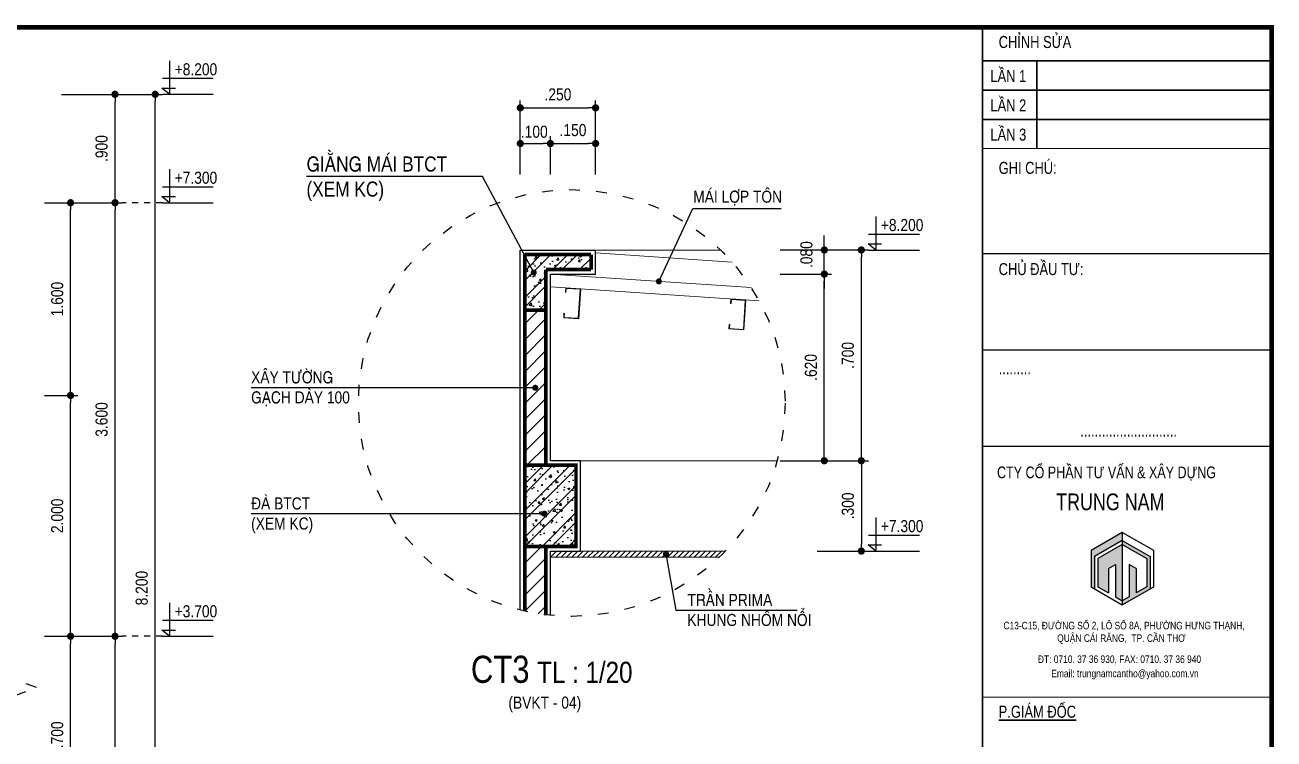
# Model space of a CAD drawing. Header units: millimetres. Extents: x 100 to 288, y -65 to 177.
# Drawn here: x 182.05 to 202.79, y 104.66 to 116.52 of the extents above; entities that cross this region are included whole.
import ezdxf

# ---------------------------------------------------------------- set-up
doc = ezdxf.new("R2010")
doc.units = ezdxf.units.MM
doc.header["$LTSCALE"] = 0.3
doc.header["$MEASUREMENT"] = 0
doc.header["$PDMODE"] = 2
doc.linetypes.add('ACAD_ISO03W100', pattern=[30, 12, -18])
doc.layers.get('0').update_dxf_attribs({"linetype": 'CONTINUOUS', "lineweight": 13})
doc.layers.get('DEFPOINTS').update_dxf_attribs({"linetype": 'CONTINUOUS', "lineweight": 13})
for name, color, linetype in [('HACTH', 8, 'CONTINUOUS'), ('LAYER 1', 1, 'CONTINUOUS'), ('LAYER 7', 7, 'CONTINUOUS'), ('LAYER1', 1, 'CONTINUOUS'), ('LAYER5', 5, 'CONTINUOUS'), ('LAYER7', 7, 'CONTINUOUS')]:
    doc.layers.add(name, color=color, linetype=linetype)
doc.styles.add('HELVE-KT', font='VHELVCN.TTF')
doc.styles.add('VNI - HELVE', font='VBOOKMN.TTF', dxfattribs={"width": 0.8})
doc.dimstyles.new('1-20', dxfattribs={"dimtxt": 0.2, "dimasz": 0.12, "dimexe": 0.12, "dimexo": 0.2, "dimgap": 0.12, "dimtad": 1, "dimdec": 3, "dimlfac": 0.2, "dimzin": 4, "dimdsep": 46, "dimtxsty": 'HELVE-KT', "dimblk1": 'DOT', "dimblk2": 'DOT', "dimsah": 1, "dimcen": -0.18, "dimadec": 3, "dimazin": 0, "dimtfac": 1, "dimtdec": 3, "dimtmove": 2, "dimatfit": 3, "dimldrblk": 'DOT', "dimfxl": 0, "dimtolj": 1, "dimtzin": 4, "dimarcsym": 0})
doc.dimstyles.new('1-50', dxfattribs={"dimtxt": 0.2, "dimasz": 0.12, "dimexe": 0.12, "dimexo": 0.2, "dimgap": 0.12, "dimtad": 1, "dimdec": 3, "dimlfac": 0.5, "dimzin": 4, "dimdsep": 46, "dimtxsty": 'HELVE-KT', "dimblk1": 'DOT', "dimblk2": 'DOT', "dimsah": 1, "dimcen": -0.18, "dimadec": 3, "dimazin": 0, "dimtfac": 1, "dimtdec": 3, "dimtmove": 2, "dimatfit": 3, "dimldrblk": 'DOT', "dimfxl": 0, "dimtolj": 1, "dimtzin": 4, "dimarcsym": 0})

# ---------------------------------------------------------------- blocks, each defined once
blk = doc.blocks.new('AAEER')
at = {"linetype": 'Continuous', "ltscale": 0.08}
h = blk.add_hatch(color=8, dxfattribs=at)
h.paths.add_polyline_path([(377.886, 656.949), (377.886, 657.083), (377.366, 656.782), (377.366, 656.181), (377.423, 656.148), (377.423, 656.682)])
h.paths.add_polyline_path([(377.886, 656.882), (377.481, 656.649), (377.481, 656.181), (377.655, 656.081), (377.655, 656.482), (377.771, 656.548), (377.771, 656.014), (377.886, 655.947)])
blk.add_hatch(color=8, dxfattribs=at).paths.add_polyline_path([(378.118, 656.482), (378.002, 656.548), (378.002, 656.014), (377.886, 655.947), (377.886, 655.88), (378.349, 656.148), (378.349, 656.682), (377.886, 656.949), (377.886, 656.882), (378.291, 656.649), (378.291, 656.181), (378.118, 656.081)])
for p, q in [((377.886, 657.083), (377.886, 656.949)), ((377.886, 657.083), (377.886, 655.88)), ((377.886, 656.949), (377.423, 656.682)), ((377.886, 656.882), (377.481, 656.649)), ((377.886, 656.949), (378.349, 656.682)), ((377.886, 656.882), (377.886, 655.947)), ((377.886, 656.882), (378.291, 656.649)), ((377.423, 656.682), (377.423, 656.148)), ((378.349, 656.682), (378.349, 656.148)), ((377.481, 656.649), (377.481, 656.181)), ((377.655, 656.482), (377.771, 656.548)), ((377.655, 656.482), (377.655, 656.081)), ((377.771, 656.548), (377.771, 656.014)), ((378.118, 656.482), (378.002, 656.548)), ((378.002, 656.548), (378.002, 656.014)), ((378.118, 656.482), (378.118, 656.081)), ((378.291, 656.649), (378.291, 656.181))]:
    blk.add_line(p, q, dxfattribs=at)
blk.add_lwpolyline([(377.366, 656.181), (377.886, 655.88), (378.407, 656.181), (378.407, 656.782), (377.886, 657.083), (377.366, 656.782)], close=True, dxfattribs=at)
for points in [[(377.481, 656.181), (377.655, 656.081)], [(378.291, 656.181), (378.118, 656.081)], [(377.771, 656.014), (377.886, 655.947)], [(378.002, 656.014), (377.886, 655.947)]]:
    blk.add_lwpolyline(points, dxfattribs=at)
for points in [[(375.565, 643.528), (380.365, 643.528)], [(375.565, 643.18), (380.365, 643.18)], [(375.565, 642.208), (380.365, 642.208)], [(375.565, 641.861), (380.365, 641.861)]]:
    blk.add_lwpolyline(points)
at = {"layer": 'LAYER 7', "lineweight": 35}
for points in [[(375.565, 664.914), (380.365, 664.914)], [(376.469, 663.456), (376.469, 664.914)], [(375.565, 664.428), (380.365, 664.428)], [(375.565, 663.942), (380.365, 663.942)], [(375.565, 645.958), (380.365, 645.958)], [(378.282, 638.389), (378.282, 637.695)], [(379.323, 638.389), (379.323, 638.389), (379.323, 637.695)], [(379.323, 638.042), (380.365, 638.042)]]:
    blk.add_lwpolyline(points, dxfattribs=at)
at = {"layer": 'LAYER7', "const_width": 0.0278}
blk.add_lwpolyline([(380.365, 665.47), (375.565, 665.47), (375.565, 637.695), (380.365, 637.695)], close=True, dxfattribs=at)
at = {"layer": 'LAYER7'}
for points, const_width in [([(375.565, 663.456), (380.365, 663.456)], 0.0174), ([(375.565, 661.712), (380.365, 661.712)], 0.0174), ([(375.565, 660.112), (380.365, 660.112)], 0.0174), ([(375.565, 658.512), (380.365, 658.512)], 0.0212), ([(375.565, 654.346), (380.365, 654.346)], 0.0174), ([(375.565, 651.999), (380.365, 651.999)], 0.0174), ([(375.565, 650.61), (380.365, 650.61)], 0.0174), ([(375.565, 649.221), (380.365, 649.221)], 0.0174), ([(375.565, 647.833), (380.365, 647.833)], 0.0174), ([(375.565, 646.444), (380.365, 646.444)], 0.0174), ([(375.565, 641.097), (380.365, 641.097)], 0.0174), ([(375.565, 638.389), (380.365, 638.389)], 0.0174)]:
    blk.add_lwpolyline(points, dxfattribs=dict(at, const_width=const_width))
at = {"layer": 'LAYER 7', "lineweight": 35, "attachment_point": 1, "style": 'VNI - HELVE'}
for s, insert, char_height, width in [('CHÆNH SÖÛA', (375.833, 665.327), 0.2, 5.31965), ('LAÀN 1', (375.696, 664.761), 0.2, 5.31965), ('LAÀN 2', (375.696, 664.275), 0.2, 5.31965), ('LAÀN 3', (375.696, 663.789), 0.2, 5.31965), ('GHI CHUÙ:', (375.833, 663.236), 0.2, 5.31965), ('CHUÛ ÑAÀU TÖ:', (375.833, 661.556), 0.2, 5.31965), ('.........', (375.833, 659.91), 0.2, 5.31965), ('...........................', (377.188, 658.873), 0.2, 5.31965), ('{\\LP.GIAÙM ÑOÁC}', (375.833, 654.205), 0.2, 5.31965), ('KS. PHAÏM VAÊN HOAN', (375.833, 652.277), 0.2, 5.31965), ('{\\LCHUÛ NHIEÄM}', (375.833, 651.912), 0.2, 5.31965), ('KTS. TRÖÔNG BAÙ TUØNG', (375.828, 650.957), 0.2, 5.31965), ('{\\LCHUÛ TRÌ + KIEÅM}', (375.833, 650.542), 0.2, 5.31965), ('KTS. TRÖÔNG BAÙ TUØNG', (375.844, 649.573), 0.2, 5.31965), ('{\\LTHIEÁT KEÁ}', (375.833, 649.118), 0.2, 5.31965), ('KTS. TRÖÔNG BAÙ TUØNG', (375.833, 648.174), 0.2, 5.31965), ('{\\LTHEÅ HIEÄN}', (375.833, 647.765), 0.2, 5.31965), ('TRAÀN THANH TUØNG', (375.833, 646.764), 0.2, 5.31965), ('{\\fVNI-Helve|b0|i0|c0|p2;THIEÁT KEÁ BAÛN VEÕ THI COÂNG}', (376.323, 646.297), 0.2, 5.31965), ('{\\fVNI-Helve|b0|i0|c0|p2;TEÂN COÂNG TRÌNH}', (376.889, 645.799), 0.2, 5.31965), ('XAÂY DÖÏNG KHU NHAØ ÔÛ CHO\\PVÑV, HLV THEÅ THAO THAØNH \\PTÍCH CAO TAÏI KHU LHTDTT, \\P       TP. CAÀN THÔ', (375.75, 645.39), 0.25, 7.09083), ('{\\fVNI-Helve|b0|i0|c0|p2;HAÏNG MUÏC:}', (377.279, 643.469), 0.2, 5.31965), ('NHAØ ÔÛ VÑV - HLV', (376.485, 642.834), 0.25, 7.09083), ('{\\fVNI-Helve|b0|i0|c0|p2;ÑÒA ÑIEÅM:}', (377.37, 642.111), 0.2, 5.31965), ('{\\fVNI-Helve|b0|i0|c0|p2;.....................}', (377.337, 641.754), 0.17359, 5.31965), ('{\\fVNI-Helve|b0|i0|c0|p2;TEÂN BAÛN VEÕ}', (377.294, 640.914), 0.2, 5.31965), ('{\\fVNI-Helve|b0|i0|c0|p2;HOAØN THAØNH}', (376.401, 638.282), 0.15, 5.31965), ('{\\fVNI-Helve|b0|i0|c0|p2;.../10/2014}', (376.475, 638.017), 0.2, 5.31965), ('{\\fVNI-Helve|b0|i0|c0|p2;KT}', (378.663, 638.151), 0.2, 5.31965), ('{\\fVNI-Helve|b0|i0|c0|p2;11}', (379.745, 637.978), 0.2, 5.31965)]:
    blk.add_mtext(s, dxfattribs=dict(at, insert=insert, char_height=char_height, width=width))
at = {"layer": 'LAYER5', "attachment_point": 1, "style": 'VNI - HELVE'}
for s, insert, char_height, width in [('{\\H0.9774x;CTY COÅ PHAÀN TÖ VAÁN & XAÂY DÖÏNG} ', (375.805, 658.177), 0.19891, 4.67984), ('TRUNG NAM', (376.787, 657.729), 0.2777, 3.59296), ('{\\fVNI-Helve|b0|i0|c0|p2;C13-C15, ÑÖÔØNG SOÁ 2, LOÂ SOÁ 8A, PHÖÔØNG HÖNG THAÏNH, \\P                       QUAÄN CAÙI RAÊNG,  TP. CAÀN THÔ}', (375.912, 655.598), 0.12499, 8.0242), ('{\\fVNI-Helve|b0|i0|c0|p2;ÑT: 0710. 37 36 930, FAX: 0710. 37 36 940}', (376.484, 655.04), 0.12499, 8.0242), ('{\\fVNI-Helve|b0|i0|c0|p2;Email: trungnamcantho@yahoo.com.vn}', (376.706, 654.803), 0.12499, 8.0242)]:
    blk.add_mtext(s, dxfattribs=dict(at, insert=insert, char_height=char_height, width=width))
blk = doc.blocks.new('_DOT')
at = {"color": 0, "linetype": 'ByBlock'}
blk.add_line((-0.5, 0), (-1, 0), dxfattribs=at)
at = {"color": 0, "linetype": 'ByBlock', "const_width": 0.5}
blk.add_lwpolyline([(-0.25, 0, 1), (0.25, 0, 1)], format="xyb", close=True, dxfattribs=at)
blk = doc.blocks.new('*D208')
at = {"layer": 'DEFPOINTS', "color": 0, "lineweight": -2, "ltscale": 5}
for p in [(182.455, 113.571), (183.543, 113.571), (182.455, 106.371)]:
    blk.add_point(p, dxfattribs=at)
at = {"layer": 'LAYER 1', "color": 0, "lineweight": -2, "ltscale": 5}
for p, q in [((182.655, 113.571), (183.663, 113.571)), ((183.543, 106.491), (183.543, 113.451)), ((182.655, 106.371), (183.663, 106.371))]:
    blk.add_line(p, q, dxfattribs=at)
at = {"layer": 'LAYER 1', "color": 0, "lineweight": -2, "ltscale": 5, "xscale": 0.12, "yscale": 0.12, "zscale": 0.12}
for p, rotation in [((183.543, 113.571), 90), ((183.543, 106.371), 270)]:
    blk.add_blockref('_DOT', p, dxfattribs=dict(at, rotation=rotation))
at = {"layer": 'LAYER 1', "color": 0, "ltscale": 5, "insert": (183.321, 109.971), "char_height": 0.2, "attachment_point": 5, "rotation": 90, "style": 'HELVE-KT'}
blk.add_mtext('\\A1;3.600', dxfattribs=at)
blk = doc.blocks.new('*D209')
at = {"layer": 'DEFPOINTS', "color": 0, "lineweight": -2, "ltscale": 5}
for p in [(182.455, 115.371), (183.543, 115.371), (182.455, 113.571)]:
    blk.add_point(p, dxfattribs=at)
at = {"layer": 'LAYER 1', "color": 0, "lineweight": -2, "ltscale": 5}
for p, q in [((182.655, 115.371), (183.663, 115.371)), ((183.543, 113.691), (183.543, 115.251)), ((182.655, 113.571), (183.663, 113.571))]:
    blk.add_line(p, q, dxfattribs=at)
at = {"layer": 'LAYER 1', "color": 0, "lineweight": -2, "ltscale": 5, "xscale": 0.12, "yscale": 0.12, "zscale": 0.12}
for p, rotation in [((183.543, 115.371), 90), ((183.543, 113.571), 270)]:
    blk.add_blockref('_DOT', p, dxfattribs=dict(at, rotation=rotation))
at = {"layer": 'LAYER 1', "color": 0, "ltscale": 5, "insert": (183.321, 114.471), "char_height": 0.2, "attachment_point": 5, "rotation": 90, "style": 'HELVE-KT'}
blk.add_mtext('\\A1;.900', dxfattribs=at)
blk = doc.blocks.new('*D211')
at = {"layer": 'DEFPOINTS', "color": 0, "lineweight": -2, "ltscale": 5}
for p in [(182.455, 106.371), (183.543, 106.371), (182.455, 98.971)]:
    blk.add_point(p, dxfattribs=at)
at = {"layer": 'LAYER 1', "color": 0, "lineweight": -2, "ltscale": 5}
for p, q in [((182.655, 106.371), (183.663, 106.371)), ((183.543, 99.091), (183.543, 106.251)), ((182.655, 98.971), (183.663, 98.971))]:
    blk.add_line(p, q, dxfattribs=at)
at = {"layer": 'LAYER 1', "color": 0, "lineweight": -2, "ltscale": 5, "xscale": 0.12, "yscale": 0.12, "zscale": 0.12}
for p, rotation in [((183.543, 106.371), 90), ((183.543, 98.971), 270)]:
    blk.add_blockref('_DOT', p, dxfattribs=dict(at, rotation=rotation))
at = {"layer": 'LAYER 1', "color": 0, "ltscale": 5, "insert": (183.321, 102.671), "char_height": 0.2, "attachment_point": 5, "rotation": 90, "style": 'HELVE-KT'}
blk.add_mtext('\\A1;3.700', dxfattribs=at)
blk = doc.blocks.new('*D212')
at = {"layer": 'DEFPOINTS', "color": 0, "lineweight": -2, "ltscale": 5}
for p in [(183.102, 115.371), (184.209, 115.371), (183.307, 98.971)]:
    blk.add_point(p, dxfattribs=at)
at = {"layer": 'LAYER 1', "color": 0, "lineweight": -2, "ltscale": 5}
for p, q in [((183.302, 115.371), (184.329, 115.371)), ((184.209, 99.091), (184.209, 115.251)), ((183.507, 98.971), (184.329, 98.971))]:
    blk.add_line(p, q, dxfattribs=at)
at = {"layer": 'LAYER 1', "color": 0, "lineweight": -2, "ltscale": 5, "xscale": 0.12, "yscale": 0.12, "zscale": 0.12}
for p, rotation in [((184.209, 115.371), 90), ((184.209, 98.971), 270)]:
    blk.add_blockref('_DOT', p, dxfattribs=dict(at, rotation=rotation))
at = {"layer": 'LAYER 1', "color": 0, "ltscale": 5, "insert": (183.987, 107.171), "char_height": 0.2, "attachment_point": 5, "rotation": 90, "style": 'HELVE-KT'}
blk.add_mtext('\\A1;8.200', dxfattribs=at)
blk = doc.blocks.new('*D214')
at = {"layer": 'DEFPOINTS', "color": 0, "lineweight": -2, "ltscale": 5}
for p in [(182.171, 106.371), (182.805, 106.371), (182.171, 102.971)]:
    blk.add_point(p, dxfattribs=at)
at = {"layer": 'LAYER 1', "color": 0, "lineweight": -2, "ltscale": 5}
for p, q in [((182.371, 106.371), (182.925, 106.371)), ((182.805, 103.091), (182.805, 106.251)), ((182.371, 102.971), (182.925, 102.971))]:
    blk.add_line(p, q, dxfattribs=at)
at = {"layer": 'LAYER 1', "color": 0, "lineweight": -2, "ltscale": 5, "xscale": 0.12, "yscale": 0.12, "zscale": 0.12}
for p, rotation in [((182.805, 106.371), 90), ((182.805, 102.971), 270)]:
    blk.add_blockref('_DOT', p, dxfattribs=dict(at, rotation=rotation))
at = {"layer": 'LAYER 1', "color": 0, "ltscale": 5, "insert": (182.583, 104.671), "char_height": 0.2, "attachment_point": 5, "rotation": 90, "style": 'HELVE-KT'}
blk.add_mtext('\\A1;1.700', dxfattribs=at)
blk = doc.blocks.new('*D215')
at = {"layer": 'DEFPOINTS', "color": 0, "lineweight": -2, "ltscale": 5}
for p in [(182.171, 110.371), (182.805, 110.371), (182.171, 106.371)]:
    blk.add_point(p, dxfattribs=at)
at = {"layer": 'LAYER 1', "color": 0, "lineweight": -2, "ltscale": 5}
for p, q in [((182.371, 110.371), (182.925, 110.371)), ((182.805, 106.491), (182.805, 110.251)), ((182.371, 106.371), (182.925, 106.371))]:
    blk.add_line(p, q, dxfattribs=at)
at = {"layer": 'LAYER 1', "color": 0, "lineweight": -2, "ltscale": 5, "xscale": 0.12, "yscale": 0.12, "zscale": 0.12}
for p, rotation in [((182.805, 110.371), 90), ((182.805, 106.371), 270)]:
    blk.add_blockref('_DOT', p, dxfattribs=dict(at, rotation=rotation))
at = {"layer": 'LAYER 1', "color": 0, "ltscale": 5, "insert": (182.583, 108.371), "char_height": 0.2, "attachment_point": 5, "rotation": 90, "style": 'HELVE-KT'}
blk.add_mtext('\\A1;2.000', dxfattribs=at)
blk = doc.blocks.new('*D216')
at = {"layer": 'DEFPOINTS', "color": 0, "lineweight": -2, "ltscale": 5}
for p in [(182.171, 113.571), (182.805, 113.571), (182.171, 110.371)]:
    blk.add_point(p, dxfattribs=at)
at = {"layer": 'LAYER 1', "color": 0, "lineweight": -2, "ltscale": 5}
for p, q in [((182.371, 113.571), (182.925, 113.571)), ((182.805, 110.491), (182.805, 113.451)), ((182.371, 110.371), (182.925, 110.371))]:
    blk.add_line(p, q, dxfattribs=at)
at = {"layer": 'LAYER 1', "color": 0, "lineweight": -2, "ltscale": 5, "xscale": 0.12, "yscale": 0.12, "zscale": 0.12}
for p, rotation in [((182.805, 113.571), 90), ((182.805, 110.371), 270)]:
    blk.add_blockref('_DOT', p, dxfattribs=dict(at, rotation=rotation))
at = {"layer": 'LAYER 1', "color": 0, "ltscale": 5, "insert": (182.583, 111.971), "char_height": 0.2, "attachment_point": 5, "rotation": 90, "style": 'HELVE-KT'}
blk.add_mtext('\\A1;1.600', dxfattribs=at)
blk = doc.blocks.new('*D571')
at = {"layer": 'DEFPOINTS', "color": 0, "lineweight": -2, "ltscale": 0.08}
for p in [(194.39, 112.386), (195.321, 112.386), (194.39, 109.286)]:
    blk.add_point(p, dxfattribs=at)
at = {"layer": 'LAYER 1', "color": 0, "lineweight": -2, "ltscale": 0.08}
for p, q in [((194.59, 112.386), (195.441, 112.386)), ((195.321, 109.406), (195.321, 112.266)), ((194.59, 109.286), (195.441, 109.286))]:
    blk.add_line(p, q, dxfattribs=at)
at = {"layer": 'LAYER 1', "color": 0, "lineweight": -2, "ltscale": 0.08, "xscale": 0.12, "yscale": 0.12, "zscale": 0.12}
for p, rotation in [((195.321, 112.386), 90), ((195.321, 109.286), 270)]:
    blk.add_blockref('_DOT', p, dxfattribs=dict(at, rotation=rotation))
at = {"layer": 'LAYER 1', "color": 0, "lineweight": -2, "ltscale": 0.08, "insert": (195.099, 110.836), "char_height": 0.2, "attachment_point": 5, "rotation": 90, "style": 'HELVE-KT'}
blk.add_mtext('\\A1;.620', dxfattribs=at)
blk = doc.blocks.new('*D572')
at = {"layer": 'DEFPOINTS', "color": 0, "lineweight": -2, "ltscale": 0.08}
for p in [(194.39, 112.786), (195.321, 112.786), (194.39, 112.386)]:
    blk.add_point(p, dxfattribs=at)
at = {"layer": 'LAYER 1', "color": 0, "lineweight": -2, "ltscale": 0.08}
for p, q in [((195.321, 112.906), (195.321, 113.026)), ((194.59, 112.786), (195.441, 112.786)), ((195.321, 112.386), (195.321, 112.786)), ((194.59, 112.386), (195.441, 112.386)), ((195.321, 112.266), (195.321, 112.146))]:
    blk.add_line(p, q, dxfattribs=at)
at = {"layer": 'LAYER 1', "color": 0, "lineweight": -2, "ltscale": 0.08, "xscale": 0.12, "yscale": 0.12, "zscale": 0.12}
for p, rotation in [((195.321, 112.786), 270), ((195.321, 112.386), 90)]:
    blk.add_blockref('_DOT', p, dxfattribs=dict(at, rotation=rotation))
at = {"layer": 'LAYER 1', "color": 0, "lineweight": -2, "ltscale": 0.08, "insert": (195.025, 112.709), "char_height": 0.2, "attachment_point": 5, "rotation": 90, "style": 'HELVE-KT'}
blk.add_mtext('\\A1;.080', dxfattribs=at)
blk = doc.blocks.new('*D573')
at = {"layer": 'DEFPOINTS', "color": 0, "lineweight": -2, "ltscale": 0.08}
for p in [(194.923, 112.786), (195.936, 112.786), (194.951, 109.286)]:
    blk.add_point(p, dxfattribs=at)
at = {"layer": 'LAYER 1', "color": 0, "lineweight": -2, "ltscale": 0.08}
for p, q in [((195.123, 112.786), (196.056, 112.786)), ((195.936, 109.406), (195.936, 112.666)), ((195.151, 109.286), (196.056, 109.286))]:
    blk.add_line(p, q, dxfattribs=at)
at = {"layer": 'LAYER 1', "color": 0, "lineweight": -2, "ltscale": 0.08, "xscale": 0.12, "yscale": 0.12, "zscale": 0.12}
for p, rotation in [((195.936, 112.786), 90), ((195.936, 109.286), 270)]:
    blk.add_blockref('_DOT', p, dxfattribs=dict(at, rotation=rotation))
at = {"layer": 'LAYER 1', "color": 0, "lineweight": -2, "ltscale": 0.08, "insert": (195.713, 111.036), "char_height": 0.2, "attachment_point": 5, "rotation": 90, "style": 'HELVE-KT'}
blk.add_mtext('\\A1;.700', dxfattribs=at)
blk = doc.blocks.new('*D574')
at = {"layer": 'DEFPOINTS', "color": 0, "lineweight": -2, "ltscale": 0.08}
for p in [(195.004, 109.286), (195.004, 107.786), (195.936, 107.786)]:
    blk.add_point(p, dxfattribs=at)
at = {"layer": 'LAYER 1', "color": 0, "lineweight": -2, "ltscale": 0.08}
for p, q in [((195.204, 109.286), (196.056, 109.286)), ((195.936, 109.166), (195.936, 107.906)), ((195.204, 107.786), (196.056, 107.786))]:
    blk.add_line(p, q, dxfattribs=at)
at = {"layer": 'LAYER 1', "color": 0, "lineweight": -2, "ltscale": 0.08, "xscale": 0.12, "yscale": 0.12, "zscale": 0.12}
for p, rotation in [((195.936, 109.286), 90), ((195.936, 107.786), 270)]:
    blk.add_blockref('_DOT', p, dxfattribs=dict(at, rotation=rotation))
at = {"layer": 'LAYER 1', "color": 0, "lineweight": -2, "ltscale": 0.08, "insert": (195.713, 108.536), "char_height": 0.2, "attachment_point": 5, "rotation": 90, "style": 'HELVE-KT'}
blk.add_mtext('\\A1;.300', dxfattribs=at)
blk = doc.blocks.new('*D575')
at = {"layer": 'DEFPOINTS', "color": 0, "lineweight": -2, "ltscale": 0.08}
for p in [(190.773, 114.554), (190.273, 113.837), (190.773, 113.837)]:
    blk.add_point(p, dxfattribs=at)
at = {"layer": 'LAYER 1', "color": 0, "lineweight": -2, "ltscale": 0.08}
for p, q in [((190.273, 114.037), (190.273, 114.674)), ((190.393, 114.554), (190.653, 114.554)), ((190.773, 114.037), (190.773, 114.674))]:
    blk.add_line(p, q, dxfattribs=at)
at = {"layer": 'LAYER 1', "color": 0, "lineweight": -2, "ltscale": 0.08, "xscale": 0.12, "yscale": 0.12, "zscale": 0.12, "rotation": 180}
blk.add_blockref('_DOT', (190.273, 114.554), dxfattribs=at)
at = {"layer": 'LAYER 1', "color": 0, "lineweight": -2, "ltscale": 0.08, "xscale": 0.12, "yscale": 0.12, "zscale": 0.12}
blk.add_blockref('_DOT', (190.773, 114.554), dxfattribs=at)
at = {"layer": 'LAYER 1', "color": 0, "lineweight": -2, "ltscale": 0.08, "insert": (190.505, 114.749), "char_height": 0.2, "attachment_point": 5, "style": 'HELVE-KT'}
blk.add_mtext('\\A1;.100', dxfattribs=at)
blk = doc.blocks.new('*D576')
at = {"layer": 'DEFPOINTS', "color": 0, "lineweight": -2, "ltscale": 0.08}
for p in [(191.523, 114.554), (190.773, 113.837), (191.523, 113.837)]:
    blk.add_point(p, dxfattribs=at)
at = {"layer": 'LAYER 1', "color": 0, "lineweight": -2, "ltscale": 0.08}
for p, q in [((190.773, 114.037), (190.773, 114.674)), ((190.893, 114.554), (191.403, 114.554)), ((191.523, 114.037), (191.523, 114.674))]:
    blk.add_line(p, q, dxfattribs=at)
at = {"layer": 'LAYER 1', "color": 0, "lineweight": -2, "ltscale": 0.08, "xscale": 0.12, "yscale": 0.12, "zscale": 0.12, "rotation": 180}
blk.add_blockref('_DOT', (190.773, 114.554), dxfattribs=at)
at = {"layer": 'LAYER 1', "color": 0, "lineweight": -2, "ltscale": 0.08, "xscale": 0.12, "yscale": 0.12, "zscale": 0.12}
blk.add_blockref('_DOT', (191.523, 114.554), dxfattribs=at)
at = {"layer": 'LAYER 1', "color": 0, "lineweight": -2, "ltscale": 0.08, "insert": (191.148, 114.776), "char_height": 0.2, "attachment_point": 5, "style": 'HELVE-KT'}
blk.add_mtext('\\A1;.150', dxfattribs=at)
blk = doc.blocks.new('*D577')
at = {"layer": 'DEFPOINTS', "color": 0, "lineweight": -2, "ltscale": 0.08}
for p in [(191.523, 115.147), (190.273, 114.037), (191.523, 114.037)]:
    blk.add_point(p, dxfattribs=at)
at = {"layer": 'LAYER 1', "color": 0, "lineweight": -2, "ltscale": 0.08}
for p, q in [((190.273, 114.237), (190.273, 115.267)), ((190.393, 115.147), (191.403, 115.147)), ((191.523, 114.237), (191.523, 115.267))]:
    blk.add_line(p, q, dxfattribs=at)
at = {"layer": 'LAYER 1', "color": 0, "lineweight": -2, "ltscale": 0.08, "xscale": 0.12, "yscale": 0.12, "zscale": 0.12, "rotation": 180}
blk.add_blockref('_DOT', (190.273, 115.147), dxfattribs=at)
at = {"layer": 'LAYER 1', "color": 0, "lineweight": -2, "ltscale": 0.08, "xscale": 0.12, "yscale": 0.12, "zscale": 0.12}
blk.add_blockref('_DOT', (191.523, 115.147), dxfattribs=at)
at = {"layer": 'LAYER 1', "color": 0, "lineweight": -2, "ltscale": 0.08, "insert": (190.898, 115.369), "char_height": 0.2, "attachment_point": 5, "style": 'HELVE-KT'}
blk.add_mtext('\\A1;.250', dxfattribs=at)

msp = doc.modelspace()

# ---------------------------------------------------------------- hatches: boundary and pattern name
at = {"layer": 'HACTH', "lineweight": -2, "ltscale": 0.08}
h = msp.add_hatch(dxfattribs=at)
h.set_pattern_fill('AR-CONC', color=256, scale=0.05, style=0)
h.set_pattern_definition([(50, (190.34776, 107.8608), (0.35863, -0.031376), [0.0375, -0.4125]), (355, (190.34776, 107.8608), (-0.069376, 0.376096), [0.03, -0.33]), (100.451, (190.37764, 107.8582), (0.289255, 0.34472), [0.03187, -0.35057]), (46.184, (190.34776, 107.9608), (0.53362, -0.08276), [0.05625, -0.61875]), (96.636, (190.39223, 107.9539), (0.46733, 0.48706), [0.047805, -0.525856]), (351.184, (190.34776, 107.9608), (0.46733, 0.48706), [0.045, -0.495]), (21, (190.39776, 107.9358), (0.298454, -0.20131), [0.0375, -0.4125]), (326, (190.39776, 107.9358), (0.121658, 0.362575), [0.03, -0.33]), (71.451, (190.42263, 107.91902), (0.420111, 0.161265), [0.03187, -0.35057]), (37.5, (190.34776, 107.8608), (0.00608, 0.166447), [0, -0.326, 0, -0.335, 0, -0.33125]), (7.5, (190.34776, 107.8608), (0.131535, 0.197206), [0, -0.191, 0, -0.3185, 0, -0.12625]), (327.5, (190.23626, 107.8608), (0.2669112, -0.0112774), [0, -0.125, 0, -0.39, 0, -0.5175]), (317.5, (190.18626, 107.8608), (0.291593, 0.050052), [0, -0.1625, 0, -0.259, 0, -0.3675])])
h.paths.add_polyline_path([(191.19776, 109.2108), (190.34776, 109.2108), (190.34776, 107.8608), (191.19776, 107.8608)])
h.paths.add_polyline_path([(190.69776, 112.4608), (191.44776, 112.4608), (191.44776, 112.7108), (190.34776, 112.7108), (190.34776, 111.7858), (190.69776, 111.7858)])
h = msp.add_hatch(dxfattribs=at)
h.set_pattern_fill('STEEL', color=256, scale=2.5, style=0)
h.set_pattern_definition([(45, (190.34776, 107.8608), (-0.22097, 0.22097), []), (45, (190.34776, 108.01705), (-0.22097, 0.22097), [])])
h.paths.add_polyline_path([(191.19776, 109.2108), (190.34776, 109.2108), (190.34776, 107.8608), (191.19776, 107.8608)])
h.paths.add_polyline_path([(190.69776, 112.4608), (191.44776, 112.4608), (191.44776, 112.7108), (190.34776, 112.7108), (190.34776, 111.7858), (190.69776, 111.7858)])
h = msp.add_hatch(dxfattribs=at)
h.set_pattern_fill('ANSI31', color=256, scale=1.5, style=0)
h.set_pattern_definition([(45, (190.34776, 106.78791), (-0.1325825, 0.1325825), [])])
h.paths.add_polyline_path([(190.69776, 111.7858), (190.34776, 111.7858), (190.34776, 109.2858), (190.34776, 109.2108), (190.69776, 109.2108)])
h.paths.add_polyline_path([(190.69776, 107.8608), (190.34776, 107.8608), (190.34776, 106.78791, 0.02507635), (190.69776, 106.72717)])
h = msp.add_hatch(dxfattribs=at)
h.set_pattern_fill('ANSI31', color=256, scale=0.5, style=0)
h.set_pattern_definition([(45, (190.77276, 107.6858), (-0.0441942, 0.0441942), [])])
h.paths.add_polyline_path([(193.67973, 107.7858), (191.27276, 107.7858), (190.77276, 107.7858), (190.77276, 107.6858), (193.57945, 107.6858, 0.00999228)])

# ---------------------------------------------------------------- linework, layer by layer
at = {"ltscale": 5}
for points in [[(191.52276, 112.7858), (193.59788, 112.7858)], [(191.52276, 112.73621), (193.79017, 112.58356)], [(190.77276, 112.3858), (194.10867, 112.16121)], [(190.77276, 112.17532), (194.23872, 111.94198)], [(190.99813, 111.73419), (191.00711, 111.73358), (191.00268, 111.66773), (191.23416, 111.65215), (191.26653, 112.13306), (191.03506, 112.14865), (191.03062, 112.08279), (191.02164, 112.0834), (191.02668, 112.15823), (191.27612, 112.14144), (191.24253, 111.64257), (190.9931, 111.65936), (190.99813, 111.73419), (191.00711, 111.73358)], [(193.74097, 111.54953), (193.74995, 111.54893), (193.74551, 111.48308), (193.97699, 111.46749), (194.00937, 111.9484), (193.77789, 111.96399), (193.77346, 111.89814), (193.76448, 111.89874), (193.76951, 111.97357), (194.01895, 111.95678), (193.98536, 111.45791), (193.73593, 111.4747), (193.74097, 111.54953), (193.74995, 111.54893)], [(194.53943, 109.2858), (191.27276, 109.2858)], [(193.57945, 107.6858), (190.77276, 107.6858)], [(193.67973, 107.7858), (191.27276, 107.7858)]]:
    msp.add_lwpolyline(points, dxfattribs=at)
at = {"layer": 'HACTH', "lineweight": -2, "ltscale": 0.08}
for points in [[(190.49651, 112.41148), (189.64364, 114.00701), (186.72297, 114.00701)], [(192.57369, 112.26455), (193.13919, 113.47671), (194.6072, 113.47671)], [(190.5218, 110.49808), (185.80288, 110.49808)], [(190.67352, 108.40724), (185.80288, 108.40724)], [(192.69217, 107.73979), (192.85549, 106.80494), (194.87198, 106.80494)]]:
    msp.add_lwpolyline(points, dxfattribs=at)
at = {"layer": 'HACTH', "ltscale": 5}
for points in [[(190.27276, 112.7858), (191.52276, 112.7858)], [(190.27276, 109.2858), (190.27276, 112.7858)], [(191.52276, 112.3858), (191.52276, 112.7858)], [(190.77276, 112.3858), (191.52276, 112.3858)], [(190.77276, 109.2858), (190.77276, 112.3858)], [(190.27276, 106.8057), (190.27276, 109.2858)], [(190.77276, 107.7858), (191.27276, 107.7858), (191.27276, 109.2858), (190.77276, 109.2858)], [(190.77276, 106.71881), (190.77276, 107.7858)]]:
    msp.add_lwpolyline(points, dxfattribs=at)
at = {"layer": 'LAYER 1', "linetype": 'ACAD_ISO03W100', "ltscale": 1e-05}
for points in [[(184.32897, 113.5714), (183.66302, 113.5714)], [(184.32897, 106.3714), (183.66302, 106.3714)]]:
    msp.add_lwpolyline(points, dxfattribs=at)
at = {"layer": 'LAYER 1', "lineweight": -2, "ltscale": 0.08, "const_width": 0.05}
for points in [[(190.47151, 112.41148, 1), (190.52151, 112.41148, 1)], [(192.54869, 112.26455, 1), (192.59869, 112.26455, 1)], [(190.4968, 110.49808, 1), (190.5468, 110.49808, 1)], [(190.64852, 108.40724, 1), (190.69852, 108.40724, 1)], [(192.66717, 107.73979, 1), (192.71717, 107.73979, 1)]]:
    msp.add_lwpolyline(points, format="xyb", close=True, dxfattribs=at)
at = {"layer": 'LAYER 7', "linetype": 'ACAD_ISO03W100', "ltscale": 0.05}
msp.add_lwpolyline([(181.89485, 104.94619), (181.89485, 105.39413), (182.23829, 105.51913), (181.55142, 105.76913), (181.89485, 105.89413), (181.89485, 106.34208)], dxfattribs=at)
msp.add_circle((191.12791, 110.24469), 3.54372, dxfattribs=at)
at = {"layer": 'LAYER1', "linetype": 'Continuous', "ltscale": 0.05}
for points in [[(184.44999, 115.92702), (184.44999, 115.3714)], [(184.32897, 115.63707), (185.17264, 115.63707)], [(184.32209, 115.47498), (184.54513, 115.47498)], [(184.44999, 115.3714), (184.32209, 115.47498)], [(184.32897, 115.3714), (185.17264, 115.3714)], [(184.44999, 114.12702), (184.44999, 113.5714)], [(184.32209, 113.67498), (184.54513, 113.67498)], [(184.44999, 113.5714), (184.32209, 113.67498)], [(184.32897, 113.83707), (185.17264, 113.83707)], [(184.32897, 113.5714), (185.17264, 113.5714)], [(196.17653, 113.34141), (196.17653, 112.7858)], [(196.05551, 113.05147), (196.89917, 113.05147)], [(196.04862, 112.88938), (196.27167, 112.88938)], [(196.17653, 112.7858), (196.04862, 112.88938)], [(196.05551, 112.7858), (196.89917, 112.7858)], [(196.17653, 108.34141), (196.17653, 107.7858)], [(196.04862, 107.88938), (196.27167, 107.88938)], [(196.17653, 107.7858), (196.04862, 107.88938)], [(196.05551, 108.05147), (196.89917, 108.05147)], [(196.05551, 107.7858), (196.89917, 107.7858)], [(184.44999, 106.92702), (184.44999, 106.3714)], [(184.32897, 106.63707), (185.17264, 106.63707)], [(184.32209, 106.47498), (184.54513, 106.47498)], [(184.44999, 106.3714), (184.32209, 106.47498)], [(184.32897, 106.3714), (185.17264, 106.3714)]]:
    msp.add_lwpolyline(points, dxfattribs=at)
at = {"layer": 'LAYER7', "linetype": 'Continuous', "const_width": 0.08}
msp.add_lwpolyline([(202.74885, 116.48282), (163.54885, 116.48282), (163.54885, 88.70791), (202.74885, 88.70791)], close=True, dxfattribs=at)
at = {"layer": 'LAYER7', "ltscale": 5, "const_width": 0.06}
for points in [[(190.34776, 109.2858), (190.34776, 112.7108)], [(190.34776, 112.7108), (191.44776, 112.7108)], [(191.44776, 112.4608), (191.44776, 112.7108)], [(190.69776, 109.2108), (190.69776, 112.4608)], [(190.69776, 112.4608), (191.44776, 112.4608)], [(190.34776, 111.7858), (190.69776, 111.7858)], [(190.34776, 106.78791), (190.34776, 109.2858)], [(190.69776, 106.71881), (190.69776, 107.8608)]]:
    msp.add_lwpolyline(points, dxfattribs=at)
msp.add_lwpolyline([(190.34776, 107.8608), (191.19776, 107.8608), (191.19776, 109.2108), (190.34776, 109.2108)], close=True, dxfattribs=at)

# ---------------------------------------------------------------- block references
at = {"layer": 'LAYER 7', "linetype": 'Continuous'}
msp.add_blockref('AAEER', (-177.61615, -548.9868), dxfattribs=at)

# ---------------------------------------------------------------- texts
at = {"layer": 'LAYER 1', "linetype": 'Continuous', "ltscale": 0.4, "insert": (189.45258, 106.04793), "char_height": 0.2, "width": 10.8090428, "attachment_point": 1, "style": 'HELVE-KT'}
msp.add_mtext('{\\H2.25x;CT3}  {\\H1.75x;TL : 1/20}', dxfattribs=at)
at = {"layer": 'LAYER1', "linetype": 'Continuous', "ltscale": 0.05, "char_height": 0.2, "style": 'HELVE-KT'}
for s, insert, width, attachment_point in [('+8.200', (184.53322, 115.88651), 15.1845217, 1), ('{\\fVNI-Helve|b0|i0|c0|p2;\\P\\fVNI-Helve-Condense|b0|i0|c0|p2;\\H1.25x;GIAÈNG MAÙI BTCT\\P(XEM KC)}', (186.72262, 113.59725), 5.2618645, 7), ('+7.300', (184.53322, 114.08651), 15.1845217, 1), ('MAÙI LÔÏP TOÂN', (193.14457, 113.77148), 17.4622, 1), ('+8.200', (196.25975, 113.30091), 15.1845217, 1), ('XAÂY TÖÔØNG \\PGAÏCH DAØY 100', (185.80288, 110.18845), 5.2618645, 7), ('ÑAØ BTCT \\P(XEM KC)', (185.80288, 108.08324), 5.2618645, 7), ('+7.300', (196.25975, 108.30091), 15.1845217, 1), ('TRAÀN PRIMA \\PKHUNG NHOÂM NOÅI', (193.04703, 106.53671), 5.2618645, 7), ('+3.700', (184.53322, 106.88651), 15.1845217, 1), ('(BVKT - 04)', (190.07563, 105.10956), 5.2618645, 7)]:
    msp.add_mtext(s, dxfattribs=dict(at, insert=insert, width=width, attachment_point=attachment_point))

# ---------------------------------------------------------------- dimensions: what is measured, and where the dimension line sits
at = {"layer": 'LAYER 1', "ltscale": 5}
for base, p1, p2, picture, middle in [((183.54302, 115.3714), (182.45545, 113.5714), (182.45545, 115.3714), '*D209', (183.32088, 114.4714)), ((184.20897, 115.3714), (183.30685, 98.9714), (183.10167, 115.3714), '*D212', (183.98684, 107.1714)), ((182.80548, 113.5714), (182.17086, 110.3714), (182.17086, 113.5714), '*D216', (182.58335, 111.9714)), ((183.54302, 113.5714), (182.45545, 106.3714), (182.45545, 113.5714), '*D208', (183.32088, 109.9714)), ((182.80548, 110.3714), (182.17086, 106.3714), (182.17086, 110.3714), '*D215', (182.58335, 108.3714)), ((182.80548, 106.3714), (182.17086, 102.9714), (182.17086, 106.3714), '*D214', (182.58335, 104.6714)), ((183.54302, 106.3714), (182.45545, 98.9714), (182.45545, 106.3714), '*D211', (183.32088, 102.6714))]:
    dim = msp.add_linear_dim(base=base, p1=p1, p2=p2, angle=90, dimstyle='1-50', dxfattribs=at)
    dim.commit()
    dim.dimension.update_dxf_attribs({"geometry": picture, "text_midpoint": middle})
at = {"layer": 'LAYER 1', "lineweight": -2, "ltscale": 0.08}
for base, p1, p2, picture, middle in [((191.52276, 115.14722), (190.27276, 114.03745), (191.52276, 114.03745), '*D577', (190.89776, 115.36935)), ((191.52276, 114.55406), (190.77276, 113.83745), (191.52276, 113.83745), '*D576', (191.14776, 114.77619))]:
    dim = msp.add_linear_dim(base=base, p1=p1, p2=p2, dimstyle='1-20', dxfattribs=at)
    dim.commit()
    dim.dimension.update_dxf_attribs({"geometry": picture, "text_midpoint": middle})
dim = msp.add_linear_dim(base=(190.77276, 114.55406), p1=(190.27276, 113.83745), p2=(190.77276, 113.83745), dimstyle='1-20', dxfattribs=at)
dim.commit()
dim.dimension.update_dxf_attribs({"geometry": '*D575', "text_midpoint": (190.50507, 114.74924), "dimtype": 160})
dim = msp.add_linear_dim(base=(195.32097, 112.7858), p1=(194.38964, 112.3858), p2=(194.38964, 112.7858), angle=90, dimstyle='1-20', dxfattribs=at)
dim.commit()
dim.dimension.update_dxf_attribs({"geometry": '*D572', "text_midpoint": (195.02485, 112.70906), "dimtype": 160})
for base, p1, p2, picture, middle in [((195.93551, 112.7858), (194.95108, 109.2858), (194.92272, 112.7858), '*D573', (195.71337, 111.0358)), ((195.32097, 112.3858), (194.38964, 109.2858), (194.38964, 112.3858), '*D571', (195.09884, 110.8358)), ((195.93551, 107.7858), (195.00418, 109.2858), (195.00418, 107.7858), '*D574', (195.71337, 108.5358))]:
    dim = msp.add_linear_dim(base=base, p1=p1, p2=p2, angle=90, dimstyle='1-20', dxfattribs=at)
    dim.commit()
    dim.dimension.update_dxf_attribs({"geometry": picture, "text_midpoint": middle})

doc.saveas('drawing.dxf')
